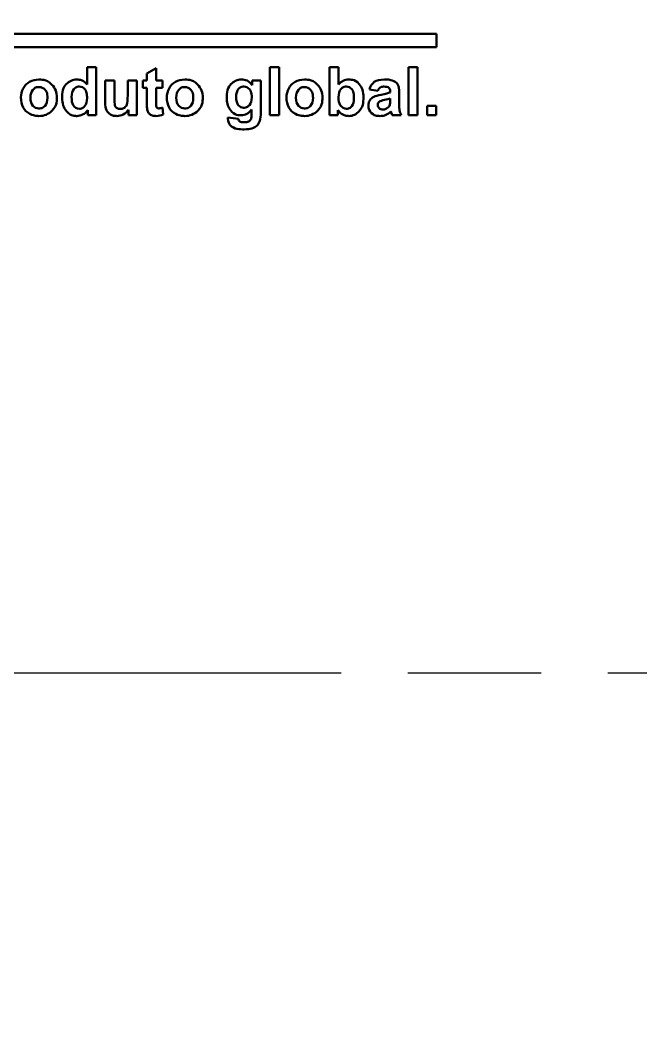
# Model space of a CAD drawing. Extents: x 0 to 822, y 0 to 581.
# Drawn here: x 690.45 to 718.39, y 363.94 to 408.96 of the extents above; entities that cross this region are included whole.
import ezdxf

# ---------------------------------------------------------------- set-up
doc = ezdxf.new("R2010")
doc.units = 0
doc.header["$LTSCALE"] = 2
doc.linetypes.add('AM_ISO08W050', pattern=[18, 12, -1.5, 3, -1.5])
doc.layers.add('AM_0', color=7, linetype='CONTINUOUS', lineweight=50)
doc.layers.add('AM_7', color=4, linetype='AM_ISO08W050', lineweight=25)

msp = doc.modelspace()

# ---------------------------------------------------------------- linework, layer by layer
at = {"layer": 'AM_0'}
for radius in [85.3, 79.175]:
    msp.add_circle((685.884, 379.557), radius, dxfattribs=at)
msp.add_ellipse((685.884, 379.557), major_axis=(-64.566, 0), ratio=0.999987, start_param=1.570796326844421, end_param=7.853981634024008, dxfattribs=at)
at = {"layer": 'AM_0', "color": 7, "lineweight": 70}
msp.add_open_spline([(685.884, 445.84), (722.486, 445.84), (752.168, 416.158), (752.168, 379.557), (752.168, 379.557), (752.168, 342.957), (722.486, 313.275), (685.884, 313.275), (685.884, 313.275), (649.283, 313.275), (619.601, 342.957), (619.601, 379.557), (619.601, 379.557), (619.601, 416.158), (649.283, 445.84), (685.884, 445.84)], degree=3, knots=[0, 0, 0, 0, 0.25, 0.25, 0.25, 0.375, 0.5, 0.5, 0.5, 0.625, 0.75, 0.75, 0.75, 0.875, 1, 1, 1, 1], dxfattribs=at)
at = {"layer": 'AM_0', "color": 7}
for points in [[(662.581, 408.339), (662.581, 408.339), (709.188, 408.339), (709.188, 408.339)], [(709.188, 408.339), (709.188, 408.339), (709.188, 407.735), (709.188, 407.735)], [(709.188, 407.735), (709.188, 407.735), (662.581, 407.735), (662.581, 407.735)], [(693.466, 406.063), (693.466, 406.063), (693.466, 406.844), (693.466, 406.844)], [(693.466, 406.844), (693.466, 406.844), (693.882, 406.844), (693.882, 406.844)], [(693.882, 406.844), (693.882, 406.844), (693.882, 404.675), (693.882, 404.675)], [(696.162, 406.559), (696.162, 406.559), (696.579, 406.801), (696.579, 406.801)], [(696.162, 406.246), (696.162, 406.246), (696.162, 406.559), (696.162, 406.559)], [(696.579, 406.801), (696.579, 406.801), (696.579, 406.246), (696.579, 406.246)], [(701.695, 404.675), (701.695, 404.675), (701.695, 406.844), (701.695, 406.844)], [(701.695, 406.844), (701.695, 406.844), (702.111, 406.844), (702.111, 406.844)], [(702.111, 406.844), (702.111, 406.844), (702.111, 404.675), (702.111, 404.675)], [(704.37, 404.675), (704.37, 404.675), (704.37, 406.844), (704.37, 406.844)], [(704.37, 406.844), (704.37, 406.844), (704.786, 406.844), (704.786, 406.844)], [(704.786, 406.844), (704.786, 406.844), (704.786, 406.063), (704.786, 406.063)], [(707.924, 404.675), (707.924, 404.675), (707.924, 406.844), (707.924, 406.844)], [(707.924, 406.844), (707.924, 406.844), (708.34, 406.844), (708.34, 406.844)], [(708.34, 406.844), (708.34, 406.844), (708.34, 404.675), (708.34, 404.675)], [(690.595, 405.884), (690.664, 406.013), (690.76, 406.112), (690.885, 406.18)], [(694.283, 405.253), (694.283, 405.253), (694.283, 406.246), (694.283, 406.246)], [(694.283, 406.246), (694.283, 406.246), (694.698, 406.246), (694.698, 406.246)], [(694.698, 406.246), (694.698, 406.246), (694.698, 405.525), (694.698, 405.525)], [(695.296, 405.584), (695.296, 405.584), (695.296, 406.246), (695.296, 406.246)], [(695.296, 406.246), (695.296, 406.246), (695.712, 406.246), (695.712, 406.246)], [(695.712, 406.246), (695.712, 406.246), (695.712, 404.675), (695.712, 404.675)], [(695.971, 405.915), (695.971, 405.915), (695.971, 406.246), (695.971, 406.246)], [(695.971, 406.246), (695.971, 406.246), (696.162, 406.246), (696.162, 406.246)], [(696.579, 406.246), (696.579, 406.246), (696.863, 406.246), (696.863, 406.246)], [(696.863, 406.246), (696.863, 406.246), (696.863, 405.915), (696.863, 405.915)], [(697.157, 405.884), (697.225, 406.013), (697.322, 406.112), (697.447, 406.18)], [(700.895, 406.026), (700.895, 406.026), (700.895, 406.246), (700.895, 406.246)], [(700.895, 406.246), (700.895, 406.246), (701.284, 406.246), (701.284, 406.246)], [(701.284, 406.246), (701.284, 406.246), (701.284, 404.837), (701.284, 404.837)], [(702.543, 405.884), (702.611, 406.013), (702.707, 406.112), (702.832, 406.18)], [(706.172, 405.835), (706.215, 405.987), (706.287, 406.099), (706.391, 406.173)], [(707.267, 406.216), (707.358, 406.172), (707.422, 406.117), (707.458, 406.049)], [(690.493, 405.483), (690.493, 405.621), (690.528, 405.755), (690.595, 405.884)], [(691.031, 405.819), (690.957, 405.736), (690.92, 405.617), (690.92, 405.461)], [(692.872, 405.847), (692.805, 405.768), (692.772, 405.651), (692.772, 405.495)], [(696.162, 405.915), (696.162, 405.915), (695.971, 405.915), (695.971, 405.915)], [(696.162, 405.23), (696.162, 405.23), (696.162, 405.915), (696.162, 405.915)], [(696.863, 405.915), (696.863, 405.915), (696.579, 405.915), (696.579, 405.915)], [(696.579, 405.915), (696.579, 405.915), (696.579, 405.282), (696.579, 405.282)], [(697.055, 405.483), (697.055, 405.621), (697.09, 405.755), (697.157, 405.884)], [(697.593, 405.819), (697.518, 405.736), (697.481, 405.617), (697.481, 405.461)], [(700.274, 405.848), (700.209, 405.77), (700.177, 405.653), (700.177, 405.494)], [(702.441, 405.483), (702.441, 405.621), (702.475, 405.755), (702.543, 405.884)], [(702.978, 405.819), (702.904, 405.736), (702.867, 405.617), (702.867, 405.461)], [(704.882, 405.848), (704.816, 405.77), (704.783, 405.653), (704.783, 405.495)], [(706.549, 405.767), (706.549, 405.767), (706.172, 405.835), (706.172, 405.835)], [(706.65, 405.92), (706.609, 405.891), (706.575, 405.84), (706.549, 405.767)], [(706.702, 405.599), (706.896, 405.635), (707.031, 405.669), (707.106, 405.701)], [(707.106, 405.742), (707.106, 405.822), (707.086, 405.879), (707.046, 405.913)], [(707.106, 405.701), (707.106, 405.701), (707.106, 405.742), (707.106, 405.742)], [(707.458, 406.049), (707.495, 405.981), (707.514, 405.858), (707.514, 405.677)], [(707.514, 405.677), (707.514, 405.677), (707.51, 405.192), (707.51, 405.192)], [(690.595, 405.024), (690.528, 405.15), (690.493, 405.303), (690.493, 405.483)], [(690.92, 405.461), (690.92, 405.305), (690.957, 405.186), (691.031, 405.103)], [(692.772, 405.495), (692.772, 405.327), (692.795, 405.206), (692.842, 405.131)], [(694.339, 404.905), (694.301, 404.988), (694.283, 405.105), (694.283, 405.253)], [(694.698, 405.525), (694.698, 405.304), (694.706, 405.168), (694.721, 405.118)], [(695.265, 405.16), (695.286, 405.218), (695.296, 405.359), (695.296, 405.584)], [(696.175, 404.938), (696.166, 404.985), (696.162, 405.083), (696.162, 405.23)], [(696.579, 405.282), (696.579, 405.154), (696.581, 405.079), (696.587, 405.058)], [(697.157, 405.024), (697.09, 405.15), (697.055, 405.303), (697.055, 405.483)], [(697.481, 405.461), (697.481, 405.305), (697.518, 405.186), (697.593, 405.103)], [(700.177, 405.494), (700.177, 405.327), (700.209, 405.205), (700.274, 405.127)], [(702.543, 405.024), (702.475, 405.15), (702.441, 405.303), (702.441, 405.483)], [(702.867, 405.461), (702.867, 405.305), (702.904, 405.186), (702.978, 405.103)], [(704.783, 405.495), (704.783, 405.332), (704.809, 405.212), (704.86, 405.134)], [(706.193, 405.342), (706.235, 405.412), (706.295, 405.465), (706.371, 405.502)], [(706.371, 405.502), (706.447, 405.538), (706.558, 405.571), (706.702, 405.599)], [(706.852, 405.366), (706.737, 405.341), (706.662, 405.317), (706.626, 405.294)], [(707.106, 405.43), (707.052, 405.412), (706.968, 405.391), (706.852, 405.366)], [(707.089, 405.145), (707.1, 405.18), (707.106, 405.248), (707.106, 405.347)], [(707.106, 405.347), (707.106, 405.347), (707.106, 405.43), (707.106, 405.43)], [(690.894, 404.738), (690.763, 404.803), (690.664, 404.898), (690.595, 405.024)], [(693.496, 404.906), (693.432, 404.816), (693.356, 404.75), (693.269, 404.706)], [(693.496, 404.675), (693.496, 404.675), (693.496, 404.906), (693.496, 404.906)], [(694.521, 404.709), (694.437, 404.756), (694.376, 404.821), (694.339, 404.905)], [(695.326, 404.911), (695.268, 404.827), (695.193, 404.761), (695.1, 404.712)], [(695.15, 405.015), (695.206, 405.054), (695.244, 405.102), (695.265, 405.16)], [(695.326, 404.675), (695.326, 404.675), (695.326, 404.911), (695.326, 404.911)], [(696.233, 404.775), (696.205, 404.815), (696.186, 404.869), (696.175, 404.938)], [(696.366, 404.677), (696.306, 404.703), (696.262, 404.736), (696.233, 404.775)], [(696.587, 405.058), (696.593, 405.036), (696.605, 405.019), (696.624, 405.005)], [(696.862, 405.024), (696.862, 405.024), (696.897, 404.702), (696.897, 404.702)], [(697.456, 404.738), (697.325, 404.803), (697.225, 404.898), (697.157, 405.024)], [(700.868, 404.701), (700.868, 404.701), (700.868, 404.93), (700.868, 404.93)], [(701.284, 404.837), (701.284, 404.651), (701.268, 404.513), (701.238, 404.421)], [(702.841, 404.738), (702.71, 404.803), (702.611, 404.898), (702.543, 405.024)], [(704.982, 404.707), (704.895, 404.752), (704.819, 404.818), (704.756, 404.906)], [(704.756, 404.906), (704.756, 404.906), (704.756, 404.675), (704.756, 404.675)], [(707.138, 404.847), (707.067, 404.778), (706.991, 404.726), (706.91, 404.692)], [(706.99, 405.007), (707.041, 405.044), (707.074, 405.09), (707.089, 405.145)], [(707.153, 404.798), (707.146, 404.823), (707.141, 404.839), (707.138, 404.847)], [(707.193, 404.675), (707.182, 404.703), (707.169, 404.744), (707.153, 404.798)], [(707.51, 405.192), (707.51, 405.054), (707.516, 404.952), (707.53, 404.886)], [(707.53, 404.886), (707.543, 404.821), (707.568, 404.75), (707.605, 404.675)], [(708.766, 404.675), (708.766, 404.675), (708.766, 405.091), (708.766, 405.091)], [(708.766, 405.091), (708.766, 405.091), (709.182, 405.091), (709.182, 405.091)], [(709.182, 405.091), (709.182, 405.091), (709.182, 404.675), (709.182, 404.675)], [(693.882, 404.675), (693.882, 404.675), (693.496, 404.675), (693.496, 404.675)], [(695.712, 404.675), (695.712, 404.675), (695.326, 404.675), (695.326, 404.675)], [(699.806, 404.572), (699.806, 404.572), (700.281, 404.514), (700.281, 404.514)], [(700.281, 404.514), (700.289, 404.459), (700.307, 404.421), (700.335, 404.4)], [(700.766, 404.405), (700.802, 404.426), (700.83, 404.461), (700.849, 404.51)], [(700.849, 404.51), (700.861, 404.544), (700.868, 404.608), (700.868, 404.701)], [(701.238, 404.421), (701.207, 404.329), (701.164, 404.257), (701.109, 404.205)], [(702.111, 404.675), (702.111, 404.675), (701.695, 404.675), (701.695, 404.675)], [(704.756, 404.675), (704.756, 404.675), (704.37, 404.675), (704.37, 404.675)], [(707.605, 404.675), (707.605, 404.675), (707.193, 404.675), (707.193, 404.675)], [(708.34, 404.675), (708.34, 404.675), (707.924, 404.675), (707.924, 404.675)], [(709.182, 404.675), (709.182, 404.675), (708.766, 404.675), (708.766, 404.675)], [(701.109, 404.205), (701.054, 404.153), (700.98, 404.112), (700.888, 404.082)]]:
    msp.add_open_spline(points, degree=3, dxfattribs=at)
for points, knots in [([(690.885, 406.18), (691.01, 406.248), (691.149, 406.282), (691.303, 406.282), (691.303, 406.282), (691.54, 406.282), (691.735, 406.205), (691.887, 406.051)], [0.2, 0.2, 0.2, 0.2, 0.3, 0.3, 0.3, 0.35, 0.4, 0.4, 0.4, 0.4]), ([(692.535, 406.074), (692.661, 406.213), (692.819, 406.282), (693.011, 406.282), (693.011, 406.282), (693.186, 406.282), (693.338, 406.209), (693.466, 406.063)], [0.5833333, 0.5833333, 0.5833333, 0.5833333, 0.6666667, 0.6666667, 0.6666667, 0.7083333, 0.75, 0.75, 0.75, 0.75]), ([(697.447, 406.18), (697.571, 406.248), (697.711, 406.282), (697.865, 406.282), (697.865, 406.282), (698.102, 406.282), (698.297, 406.205), (698.449, 406.051)], [0.2, 0.2, 0.2, 0.2, 0.3, 0.3, 0.3, 0.35, 0.4, 0.4, 0.4, 0.4]), ([(699.941, 406.074), (700.068, 406.213), (700.226, 406.282), (700.414, 406.282), (700.414, 406.282), (700.608, 406.282), (700.769, 406.197), (700.895, 406.026)], [0.47826087, 0.47826087, 0.47826087, 0.47826087, 0.52173913, 0.52173913, 0.52173913, 0.54347826, 0.56521739, 0.56521739, 0.56521739, 0.56521739]), ([(702.832, 406.18), (702.957, 406.248), (703.096, 406.282), (703.25, 406.282), (703.25, 406.282), (703.488, 406.282), (703.683, 406.205), (703.835, 406.051)], [0.2, 0.2, 0.2, 0.2, 0.3, 0.3, 0.3, 0.35, 0.4, 0.4, 0.4, 0.4]), ([(704.786, 406.063), (704.914, 406.209), (705.066, 406.282), (705.241, 406.282), (705.241, 406.282), (705.433, 406.282), (705.591, 406.213), (705.717, 406.074)], [0.25, 0.25, 0.25, 0.25, 0.3333333, 0.3333333, 0.3333333, 0.375, 0.4166667, 0.4166667, 0.4166667, 0.4166667]), ([(706.391, 406.173), (706.495, 406.245), (706.648, 406.282), (706.852, 406.282), (706.852, 406.282), (707.038, 406.282), (707.176, 406.26), (707.267, 406.216)], [0.08, 0.08, 0.08, 0.08, 0.12, 0.12, 0.12, 0.14, 0.16, 0.16, 0.16, 0.16]), ([(691.577, 405.819), (691.504, 405.902), (691.413, 405.943), (691.305, 405.943), (691.305, 405.943), (691.196, 405.943), (691.105, 405.902), (691.031, 405.819)], [0.625, 0.625, 0.625, 0.625, 0.75, 0.75, 0.75, 0.8125, 0.875, 0.875, 0.875, 0.875]), ([(691.577, 405.103), (691.651, 405.186), (691.688, 405.306), (691.688, 405.464), (691.688, 405.464), (691.688, 405.618), (691.651, 405.736), (691.577, 405.819)], [0.375, 0.375, 0.375, 0.375, 0.5, 0.5, 0.5, 0.5625, 0.625, 0.625, 0.625, 0.625]), ([(691.887, 406.051), (692.039, 405.896), (692.115, 405.701), (692.115, 405.465), (692.115, 405.465), (692.115, 405.228), (692.038, 405.031), (691.885, 404.874)], [0.4, 0.4, 0.4, 0.4, 0.5, 0.5, 0.5, 0.55, 0.6, 0.6, 0.6, 0.6]), ([(692.54, 404.858), (692.412, 405.004), (692.347, 405.207), (692.347, 405.467), (692.347, 405.467), (692.347, 405.733), (692.41, 405.936), (692.535, 406.074)], [0.4166667, 0.4166667, 0.4166667, 0.4166667, 0.5, 0.5, 0.5, 0.5416667, 0.5833333, 0.5833333, 0.5833333, 0.5833333]), ([(693.37, 405.845), (693.305, 405.924), (693.222, 405.964), (693.12, 405.964), (693.12, 405.964), (693.021, 405.964), (692.939, 405.925), (692.872, 405.847)], [0.625, 0.625, 0.625, 0.625, 0.75, 0.75, 0.75, 0.8125, 0.875, 0.875, 0.875, 0.875]), ([(693.367, 405.091), (693.434, 405.172), (693.467, 405.294), (693.467, 405.455), (693.467, 405.455), (693.467, 405.635), (693.435, 405.766), (693.37, 405.845)], [0.375, 0.375, 0.375, 0.375, 0.5, 0.5, 0.5, 0.5625, 0.625, 0.625, 0.625, 0.625]), ([(698.139, 405.819), (698.066, 405.902), (697.975, 405.943), (697.866, 405.943), (697.866, 405.943), (697.758, 405.943), (697.666, 405.902), (697.593, 405.819)], [0.625, 0.625, 0.625, 0.625, 0.75, 0.75, 0.75, 0.8125, 0.875, 0.875, 0.875, 0.875]), ([(698.139, 405.103), (698.213, 405.186), (698.25, 405.306), (698.25, 405.464), (698.25, 405.464), (698.25, 405.618), (698.213, 405.736), (698.139, 405.819)], [0.375, 0.375, 0.375, 0.375, 0.5, 0.5, 0.5, 0.5625, 0.625, 0.625, 0.625, 0.625]), ([(698.449, 406.051), (698.601, 405.896), (698.677, 405.701), (698.677, 405.465), (698.677, 405.465), (698.677, 405.228), (698.6, 405.031), (698.447, 404.874)], [0.4, 0.4, 0.4, 0.4, 0.5, 0.5, 0.5, 0.55, 0.6, 0.6, 0.6, 0.6]), ([(699.896, 404.943), (699.799, 405.084), (699.751, 405.26), (699.751, 405.47), (699.751, 405.47), (699.751, 405.733), (699.815, 405.934), (699.941, 406.074)], [0.39130435, 0.39130435, 0.39130435, 0.39130435, 0.43478261, 0.43478261, 0.43478261, 0.45652174, 0.47826087, 0.47826087, 0.47826087, 0.47826087]), ([(700.775, 405.846), (700.708, 405.925), (700.623, 405.964), (700.521, 405.964), (700.521, 405.964), (700.421, 405.964), (700.339, 405.925), (700.274, 405.848)], [0.625, 0.625, 0.625, 0.625, 0.75, 0.75, 0.75, 0.8125, 0.875, 0.875, 0.875, 0.875]), ([(700.771, 405.13), (700.84, 405.21), (700.876, 405.327), (700.876, 405.483), (700.876, 405.483), (700.876, 405.646), (700.842, 405.767), (700.775, 405.846)], [0.375, 0.375, 0.375, 0.375, 0.5, 0.5, 0.5, 0.5625, 0.625, 0.625, 0.625, 0.625]), ([(703.524, 405.819), (703.451, 405.902), (703.36, 405.943), (703.252, 405.943), (703.252, 405.943), (703.143, 405.943), (703.052, 405.902), (702.978, 405.819)], [0.625, 0.625, 0.625, 0.625, 0.75, 0.75, 0.75, 0.8125, 0.875, 0.875, 0.875, 0.875]), ([(703.524, 405.103), (703.598, 405.186), (703.635, 405.306), (703.635, 405.464), (703.635, 405.464), (703.635, 405.618), (703.598, 405.736), (703.524, 405.819)], [0.375, 0.375, 0.375, 0.375, 0.5, 0.5, 0.5, 0.5625, 0.625, 0.625, 0.625, 0.625]), ([(703.835, 406.051), (703.987, 405.896), (704.062, 405.701), (704.062, 405.465), (704.062, 405.465), (704.062, 405.228), (703.986, 405.031), (703.833, 404.874)], [0.4, 0.4, 0.4, 0.4, 0.5, 0.5, 0.5, 0.55, 0.6, 0.6, 0.6, 0.6]), ([(705.38, 405.845), (705.316, 405.924), (705.232, 405.964), (705.13, 405.964), (705.13, 405.964), (705.031, 405.964), (704.948, 405.925), (704.882, 405.848)], [0.625, 0.625, 0.625, 0.625, 0.75, 0.75, 0.75, 0.8125, 0.875, 0.875, 0.875, 0.875]), ([(705.381, 405.086), (705.446, 405.164), (705.478, 405.288), (705.478, 405.457), (705.478, 405.457), (705.478, 405.636), (705.445, 405.766), (705.38, 405.845)], [0.375, 0.375, 0.375, 0.375, 0.5, 0.5, 0.5, 0.5625, 0.625, 0.625, 0.625, 0.625]), ([(705.717, 406.074), (705.842, 405.936), (705.905, 405.737), (705.905, 405.477), (705.905, 405.477), (705.905, 405.209), (705.84, 405.002), (705.713, 404.857)], [0.4166667, 0.4166667, 0.4166667, 0.4166667, 0.5, 0.5, 0.5, 0.5416667, 0.5833333, 0.5833333, 0.5833333, 0.5833333]), ([(707.046, 405.913), (707.007, 405.947), (706.933, 405.964), (706.823, 405.964), (706.823, 405.964), (706.749, 405.964), (706.691, 405.949), (706.65, 405.92)], [0.88, 0.88, 0.88, 0.88, 0.92, 0.92, 0.92, 0.94, 0.96, 0.96, 0.96, 0.96]), ([(706.269, 404.771), (706.176, 404.859), (706.129, 404.97), (706.129, 405.105), (706.129, 405.105), (706.129, 405.193), (706.15, 405.272), (706.193, 405.342)], [0.6, 0.6, 0.6, 0.6, 0.64, 0.64, 0.64, 0.66, 0.68, 0.68, 0.68, 0.68]), ([(706.626, 405.294), (706.572, 405.255), (706.545, 405.207), (706.545, 405.148), (706.545, 405.148), (706.545, 405.089), (706.567, 405.039), (706.61, 404.997)], [0.2222222, 0.2222222, 0.2222222, 0.2222222, 0.3333333, 0.3333333, 0.3333333, 0.3888889, 0.4444444, 0.4444444, 0.4444444, 0.4444444]), ([(691.885, 404.874), (691.732, 404.718), (691.539, 404.64), (691.306, 404.64), (691.306, 404.64), (691.162, 404.64), (691.025, 404.672), (690.894, 404.738)], [0.6, 0.6, 0.6, 0.6, 0.7, 0.7, 0.7, 0.75, 0.8, 0.8, 0.8, 0.8]), ([(691.031, 405.103), (691.105, 405.02), (691.196, 404.979), (691.305, 404.979), (691.305, 404.979), (691.413, 404.979), (691.504, 405.02), (691.577, 405.103)], [0.125, 0.125, 0.125, 0.125, 0.25, 0.25, 0.25, 0.3125, 0.375, 0.375, 0.375, 0.375]), ([(693.269, 404.706), (693.181, 404.662), (693.093, 404.64), (693.004, 404.64), (693.004, 404.64), (692.824, 404.64), (692.669, 404.713), (692.54, 404.858)], [0.25, 0.25, 0.25, 0.25, 0.3333333, 0.3333333, 0.3333333, 0.375, 0.4166667, 0.4166667, 0.4166667, 0.4166667]), ([(692.842, 405.131), (692.908, 405.023), (693.002, 404.968), (693.123, 404.968), (693.123, 404.968), (693.219, 404.968), (693.3, 405.009), (693.367, 405.091)], [0.125, 0.125, 0.125, 0.125, 0.25, 0.25, 0.25, 0.3125, 0.375, 0.375, 0.375, 0.375]), ([(694.721, 405.118), (694.737, 405.069), (694.764, 405.029), (694.805, 405), (694.805, 405), (694.845, 404.971), (694.897, 404.957), (694.959, 404.957), (694.959, 404.957), (695.03, 404.957), (695.094, 404.976), (695.15, 405.015)], [0.5263158, 0.5263158, 0.5263158, 0.5263158, 0.5789474, 0.5789474, 0.5789474, 0.6052632, 0.6315789, 0.6315789, 0.6315789, 0.6578947, 0.6842105, 0.6842105, 0.6842105, 0.6842105]), ([(696.624, 405.005), (696.643, 404.992), (696.667, 404.984), (696.694, 404.984), (696.694, 404.984), (696.733, 404.984), (696.788, 404.998), (696.862, 405.024)], [0.23809524, 0.23809524, 0.23809524, 0.23809524, 0.28571429, 0.28571429, 0.28571429, 0.30952381, 0.33333333, 0.33333333, 0.33333333, 0.33333333]), ([(698.447, 404.874), (698.293, 404.718), (698.101, 404.64), (697.868, 404.64), (697.868, 404.64), (697.723, 404.64), (697.586, 404.672), (697.456, 404.738)], [0.6, 0.6, 0.6, 0.6, 0.7, 0.7, 0.7, 0.75, 0.8, 0.8, 0.8, 0.8]), ([(697.593, 405.103), (697.666, 405.02), (697.758, 404.979), (697.866, 404.979), (697.866, 404.979), (697.975, 404.979), (698.066, 405.02), (698.139, 405.103)], [0.125, 0.125, 0.125, 0.125, 0.25, 0.25, 0.25, 0.3125, 0.375, 0.375, 0.375, 0.375]), ([(700.868, 404.93), (700.744, 404.76), (700.587, 404.675), (700.397, 404.675), (700.397, 404.675), (700.186, 404.675), (700.019, 404.765), (699.896, 404.943)], [0.30434783, 0.30434783, 0.30434783, 0.30434783, 0.34782609, 0.34782609, 0.34782609, 0.36956522, 0.39130435, 0.39130435, 0.39130435, 0.39130435]), ([(700.274, 405.127), (700.339, 405.05), (700.418, 405.011), (700.513, 405.011), (700.513, 405.011), (700.615, 405.011), (700.7, 405.051), (700.771, 405.13)], [0.125, 0.125, 0.125, 0.125, 0.25, 0.25, 0.25, 0.3125, 0.375, 0.375, 0.375, 0.375]), ([(703.833, 404.874), (703.679, 404.718), (703.486, 404.64), (703.253, 404.64), (703.253, 404.64), (703.109, 404.64), (702.972, 404.672), (702.841, 404.738)], [0.6, 0.6, 0.6, 0.6, 0.7, 0.7, 0.7, 0.75, 0.8, 0.8, 0.8, 0.8]), ([(702.978, 405.103), (703.052, 405.02), (703.143, 404.979), (703.252, 404.979), (703.252, 404.979), (703.36, 404.979), (703.451, 405.02), (703.524, 405.103)], [0.125, 0.125, 0.125, 0.125, 0.25, 0.25, 0.25, 0.3125, 0.375, 0.375, 0.375, 0.375]), ([(704.86, 405.134), (704.932, 405.023), (705.027, 404.968), (705.147, 404.968), (705.147, 404.968), (705.238, 404.968), (705.317, 405.008), (705.381, 405.086)], [0.125, 0.125, 0.125, 0.125, 0.25, 0.25, 0.25, 0.3125, 0.375, 0.375, 0.375, 0.375]), ([(705.713, 404.857), (705.585, 404.712), (705.43, 404.64), (705.248, 404.64), (705.248, 404.64), (705.158, 404.64), (705.069, 404.662), (704.982, 404.707)], [0.5833333, 0.5833333, 0.5833333, 0.5833333, 0.6666667, 0.6666667, 0.6666667, 0.7083333, 0.75, 0.75, 0.75, 0.75]), ([(706.91, 404.692), (706.83, 404.657), (706.743, 404.64), (706.651, 404.64), (706.651, 404.64), (706.49, 404.64), (706.362, 404.684), (706.269, 404.771)], [0.52, 0.52, 0.52, 0.52, 0.56, 0.56, 0.56, 0.58, 0.6, 0.6, 0.6, 0.6]), ([(706.61, 404.997), (706.653, 404.954), (706.708, 404.933), (706.776, 404.933), (706.776, 404.933), (706.851, 404.933), (706.922, 404.958), (706.99, 405.007)], [0.4444444, 0.4444444, 0.4444444, 0.4444444, 0.5555556, 0.5555556, 0.5555556, 0.6111111, 0.6666667, 0.6666667, 0.6666667, 0.6666667]), ([(695.1, 404.712), (695.007, 404.664), (694.908, 404.64), (694.805, 404.64), (694.805, 404.64), (694.699, 404.64), (694.605, 404.663), (694.521, 404.709)], [0.1052632, 0.1052632, 0.1052632, 0.1052632, 0.1578947, 0.1578947, 0.1578947, 0.1842105, 0.2105263, 0.2105263, 0.2105263, 0.2105263]), ([(696.897, 404.702), (696.8, 404.661), (696.691, 404.64), (696.568, 404.64), (696.568, 404.64), (696.494, 404.64), (696.426, 404.653), (696.366, 404.677)], [0.38095238, 0.38095238, 0.38095238, 0.38095238, 0.42857143, 0.42857143, 0.42857143, 0.45238095, 0.47619048, 0.47619048, 0.47619048, 0.47619048]), ([(699.972, 404.175), (699.86, 404.266), (699.804, 404.382), (699.804, 404.521), (699.804, 404.521), (699.804, 404.536), (699.805, 404.552), (699.806, 404.572)], [0.91304348, 0.91304348, 0.91304348, 0.91304348, 0.95652174, 0.95652174, 0.95652174, 0.97826087, 1, 1, 1, 1]), ([(700.335, 404.4), (700.375, 404.37), (700.437, 404.356), (700.522, 404.356), (700.522, 404.356), (700.63, 404.356), (700.711, 404.372), (700.766, 404.405)], [0.08695652, 0.08695652, 0.08695652, 0.08695652, 0.13043478, 0.13043478, 0.13043478, 0.15217391, 0.17391304, 0.17391304, 0.17391304, 0.17391304]), ([(700.888, 404.082), (700.796, 404.053), (700.679, 404.038), (700.538, 404.038), (700.538, 404.038), (700.272, 404.038), (700.083, 404.084), (699.972, 404.175)], [0.82608696, 0.82608696, 0.82608696, 0.82608696, 0.86956522, 0.86956522, 0.86956522, 0.89130435, 0.91304348, 0.91304348, 0.91304348, 0.91304348])]:
    msp.add_open_spline(points, degree=3, knots=knots, dxfattribs=at)
at = {"layer": 'AM_7'}
msp.add_line((776.894, 379.557), (594.875, 379.557), dxfattribs=at)

doc.saveas('drawing.dxf')
